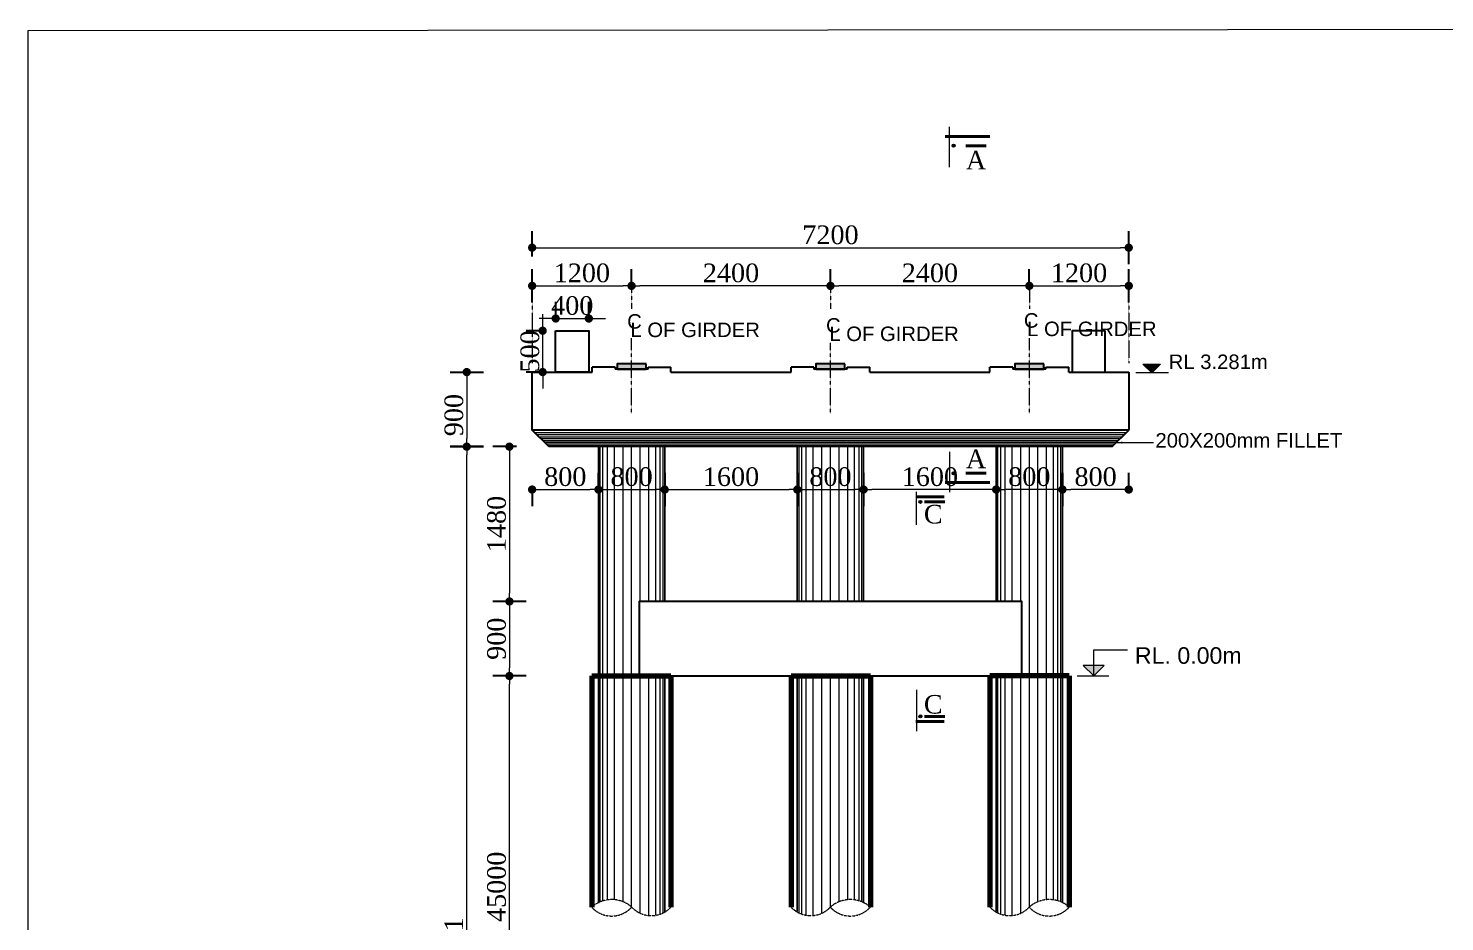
# Model space of a CAD drawing. Header units: millimetres. Extents: x -452357 to 35267, y 81803 to 461763.
# Drawn here: x -277316 to -260224, y 213031 to 223816 of the extents above; entities that cross this region are included whole.
import ezdxf

# ---------------------------------------------------------------- set-up
doc = ezdxf.new("R2010")
doc.units = ezdxf.units.MM
doc.header["$PDMODE"] = 2
doc.linetypes.add('CENTER', pattern=[2, 1.25, -0.25, 0.25, -0.25])
doc.linetypes.add('DASHED', pattern=[0.75, 0.5, -0.25])
doc.layers.get('Defpoints').update_dxf_attribs({"lineweight": 13})
for name, color, linetype, lineweight in [('Center Line', 34, 'Continuous', 15), ('Dimision', 96, 'Continuous', 18), ('hatch', 65, 'Continuous', 15), ('Hatching', 65, 'Continuous', 20), ('Pile', 11, 'Continuous', 15), ('Text', 7, 'Continuous', 15)]:
    doc.layers.add(name, color=color, linetype=linetype, lineweight=lineweight)
doc.layers.add('Pire Line', color=11, linetype='Continuous')
doc.styles.add('ROMANS', font='arial.ttf', dxfattribs={"height": 200})
doc.styles.get("Standard").update_dxf_attribs({"font": 'times.ttf'})
doc.dimstyles.new('ISO-25', dxfattribs={"dimtxt": 175, "dimasz": 100, "dimexe": 65, "dimexo": 115.625, "dimgap": 40, "dimtad": 1, "dimtoh": 1, "dimdec": 0, "dimtxsty": 'Standard', "dimblk": 'DOT', "dimcen": 300, "dimclrd": 256, "dimclre": 256, "dimclrt": 256, "dimadec": 0, "dimazin": 0, "dimtfac": 1, "dimtdec": 0, "dimtix": 1, "dimtmove": 0, "dimatfit": 3, "dimldrblk": 'DOT', "dimfxl": 75, "dimlwd": -1, "dimarcsym": 0})
doc.dimstyles.get("Standard").update_dxf_attribs({"dimtxt": 100, "dimasz": 100, "dimexe": 100, "dimexo": 100, "dimgap": 50, "dimtad": 1, "dimdec": 0, "dimlfac": -1, "dimzin": 0, "dimdsep": 46, "dimtxsty": 'Standard', "dimblk": 'DOT', "dimcen": 0, "dimclrd": 4, "dimclre": 4, "dimclrt": 4, "dimadec": 0, "dimazin": 0, "dimtfac": 1, "dimtdec": 0, "dimtix": 1, "dimtofl": 0, "dimtmove": 0, "dimatfit": 3, "dimfxl": 80, "dimtolj": 1, "dimtzin": 0, "dimlwd": 15, "dimarcsym": 2})

# ---------------------------------------------------------------- blocks, each defined once
blk = doc.blocks.new('_Dot')
at = {"color": 0, "linetype": 'ByBlock', "lineweight": -2}
blk.add_line((-0.5, 0), (-1, 0), dxfattribs=at)
at = {"color": 0, "linetype": 'ByBlock', "const_width": 0.5}
blk.add_lwpolyline([(-0.25, 0, 1), (0.25, 0, 1)], format="xyb", close=True, dxfattribs=at)
blk = doc.blocks.new('*D102')
at = {"layer": 'Defpoints', "color": 0, "ltscale": 3, "transparency": 16777216}
for p in [(-270036, 220707), (-270036, 220601), (-271236, 219908)]:
    blk.add_point(p, dxfattribs=at)
at = {"layer": 'Dimision', "lineweight": -2, "ltscale": 3, "transparency": 16777216}
for p, q in [((-271236, 220507), (-271236, 220907)), ((-270036, 220707), (-270036, 220907))]:
    blk.add_line(p, q, dxfattribs=at)
at = {"layer": 'Dimision', "ltscale": 3, "transparency": 16777216}
blk.add_line((-271136, 220707), (-270136, 220707), dxfattribs=at)
at = {"layer": 'Dimision', "ltscale": 3, "transparency": 16777216, "xscale": 100, "yscale": 100, "zscale": 100, "rotation": 180}
blk.add_blockref('_Dot', (-271236, 220707), dxfattribs=at)
at = {"layer": 'Dimision', "ltscale": 3, "transparency": 16777216, "xscale": 100, "yscale": 100, "zscale": 100}
blk.add_blockref('_Dot', (-270036, 220707), dxfattribs=at)
at = {"layer": 'Dimision', "ltscale": 3, "transparency": 16777216, "insert": (-270636, 220862), "char_height": 225, "attachment_point": 5}
blk.add_mtext('1200', dxfattribs=at)
blk = doc.blocks.new('*D103')
at = {"layer": 'Defpoints', "color": 0, "ltscale": 3, "transparency": 16777216}
for p in [(-270036, 220707), (-270036, 220601), (-267636, 220601)]:
    blk.add_point(p, dxfattribs=at)
at = {"layer": 'Dimision', "lineweight": -2, "ltscale": 3, "transparency": 16777216}
for p, q in [((-270036, 220707), (-270036, 220907)), ((-267636, 220707), (-267636, 220907))]:
    blk.add_line(p, q, dxfattribs=at)
at = {"layer": 'Dimision', "ltscale": 3, "transparency": 16777216}
blk.add_line((-267736, 220707), (-269936, 220707), dxfattribs=at)
at = {"layer": 'Dimision', "ltscale": 3, "transparency": 16777216, "xscale": 100, "yscale": 100, "zscale": 100, "rotation": 180}
blk.add_blockref('_Dot', (-270036, 220707), dxfattribs=at)
at = {"layer": 'Dimision', "ltscale": 3, "transparency": 16777216, "xscale": 100, "yscale": 100, "zscale": 100}
blk.add_blockref('_Dot', (-267636, 220707), dxfattribs=at)
at = {"layer": 'Dimision', "ltscale": 3, "transparency": 16777216, "insert": (-268836, 220862), "char_height": 225, "attachment_point": 5}
blk.add_mtext('2400', dxfattribs=at)
blk = doc.blocks.new('*D104')
at = {"layer": 'Defpoints', "color": 0, "ltscale": 3, "transparency": 16777216}
for p in [(-264036, 220707), (-265236, 220541), (-264036, 219908)]:
    blk.add_point(p, dxfattribs=at)
at = {"layer": 'Dimision', "lineweight": -2, "ltscale": 3, "transparency": 16777216}
for p, q in [((-265236, 220656), (-265236, 220907)), ((-264036, 220507), (-264036, 220907))]:
    blk.add_line(p, q, dxfattribs=at)
at = {"layer": 'Dimision', "ltscale": 3, "transparency": 16777216}
blk.add_line((-265136, 220707), (-264136, 220707), dxfattribs=at)
at = {"layer": 'Dimision', "ltscale": 3, "transparency": 16777216, "xscale": 100, "yscale": 100, "zscale": 100, "rotation": 180}
blk.add_blockref('_Dot', (-265236, 220707), dxfattribs=at)
at = {"layer": 'Dimision', "ltscale": 3, "transparency": 16777216, "xscale": 100, "yscale": 100, "zscale": 100}
blk.add_blockref('_Dot', (-264036, 220707), dxfattribs=at)
at = {"layer": 'Dimision', "ltscale": 3, "transparency": 16777216, "insert": (-264636, 220862), "char_height": 225, "attachment_point": 5}
blk.add_mtext('1200', dxfattribs=at)
blk = doc.blocks.new('*D105')
at = {"layer": 'Defpoints', "color": 0, "ltscale": 3, "transparency": 16777216}
for p in [(-267636, 220707), (-267636, 220601), (-265236, 220541)]:
    blk.add_point(p, dxfattribs=at)
at = {"layer": 'Dimision', "lineweight": -2, "ltscale": 3, "transparency": 16777216}
for p, q in [((-267636, 220707), (-267636, 220907)), ((-265236, 220656), (-265236, 220907))]:
    blk.add_line(p, q, dxfattribs=at)
at = {"layer": 'Dimision', "ltscale": 3, "transparency": 16777216}
blk.add_line((-265336, 220707), (-267536, 220707), dxfattribs=at)
at = {"layer": 'Dimision', "ltscale": 3, "transparency": 16777216, "xscale": 100, "yscale": 100, "zscale": 100, "rotation": 180}
blk.add_blockref('_Dot', (-267636, 220707), dxfattribs=at)
at = {"layer": 'Dimision', "ltscale": 3, "transparency": 16777216, "xscale": 100, "yscale": 100, "zscale": 100}
blk.add_blockref('_Dot', (-265236, 220707), dxfattribs=at)
at = {"layer": 'Dimision', "ltscale": 3, "transparency": 16777216, "insert": (-266436, 220862), "char_height": 225, "attachment_point": 5}
blk.add_mtext('2400', dxfattribs=at)
blk = doc.blocks.new('*D106')
at = {"layer": 'Defpoints', "color": 0, "ltscale": 3, "transparency": 16777216}
for p in [(-264036, 221168), (-271236, 220947), (-264036, 220831)]:
    blk.add_point(p, dxfattribs=at)
at = {"layer": 'Dimision', "lineweight": -2, "ltscale": 3, "transparency": 16777216}
for p, q in [((-271236, 221063), (-271236, 221368)), ((-264036, 220968), (-264036, 221368))]:
    blk.add_line(p, q, dxfattribs=at)
at = {"layer": 'Dimision', "ltscale": 3, "transparency": 16777216}
blk.add_line((-271136, 221168), (-264136, 221168), dxfattribs=at)
at = {"layer": 'Dimision', "ltscale": 3, "transparency": 16777216, "xscale": 100, "yscale": 100, "zscale": 100, "rotation": 180}
blk.add_blockref('_Dot', (-271236, 221168), dxfattribs=at)
at = {"layer": 'Dimision', "ltscale": 3, "transparency": 16777216, "xscale": 100, "yscale": 100, "zscale": 100}
blk.add_blockref('_Dot', (-264036, 221168), dxfattribs=at)
at = {"layer": 'Dimision', "ltscale": 3, "transparency": 16777216, "insert": (-267636, 221322), "char_height": 225, "attachment_point": 5}
blk.add_mtext('7200', dxfattribs=at)
blk = doc.blocks.new('*D107')
at = {"layer": 'Defpoints', "color": 0, "ltscale": 3, "transparency": 16777216}
for p in [(-273314, 219666), (-273511, 218766), (-272025, 218766)]:
    blk.add_point(p, dxfattribs=at)
at = {"layer": 'Dimision', "lineweight": -2, "ltscale": 3, "transparency": 16777216}
for p, q in [((-272225, 219666), (-271825, 219666)), ((-272225, 218766), (-271825, 218766))]:
    blk.add_line(p, q, dxfattribs=at)
at = {"layer": 'Dimision', "ltscale": 3, "transparency": 16777216}
blk.add_line((-272025, 219566), (-272025, 218866), dxfattribs=at)
at = {"layer": 'Dimision', "ltscale": 3, "transparency": 16777216, "xscale": 100, "yscale": 100, "zscale": 100}
for p, rotation in [((-272025, 219666), 90), ((-272025, 218766), 270)]:
    blk.add_blockref('_Dot', p, dxfattribs=dict(at, rotation=rotation))
at = {"layer": 'Dimision', "ltscale": 3, "transparency": 16777216, "insert": (-272180, 219147), "char_height": 225, "attachment_point": 5, "rotation": 90}
blk.add_mtext('900', dxfattribs=at)
blk = doc.blocks.new('*D108')
at = {"layer": 'Defpoints', "color": 0, "ltscale": 3, "transparency": 16777216}
for p in [(-269636, 218766), (-268036, 218766), (-268036, 218248)]:
    blk.add_point(p, dxfattribs=at)
at = {"layer": 'Dimision', "lineweight": -2, "ltscale": 3, "transparency": 16777216}
for p, q in [((-269636, 218448), (-269636, 218048)), ((-268036, 218448), (-268036, 218048))]:
    blk.add_line(p, q, dxfattribs=at)
at = {"layer": 'Dimision', "ltscale": 3, "transparency": 16777216}
blk.add_line((-269536, 218248), (-268136, 218248), dxfattribs=at)
at = {"layer": 'Dimision', "ltscale": 3, "transparency": 16777216, "xscale": 100, "yscale": 100, "zscale": 100, "rotation": 180}
blk.add_blockref('_Dot', (-269636, 218248), dxfattribs=at)
at = {"layer": 'Dimision', "ltscale": 3, "transparency": 16777216, "xscale": 100, "yscale": 100, "zscale": 100}
blk.add_blockref('_Dot', (-268036, 218248), dxfattribs=at)
at = {"layer": 'Dimision', "ltscale": 3, "transparency": 16777216, "insert": (-268836, 218402), "char_height": 225, "attachment_point": 5}
blk.add_mtext('1600', dxfattribs=at)
blk = doc.blocks.new('*D109')
at = {"layer": 'Defpoints', "color": 0, "ltscale": 3, "transparency": 16777216}
for p in [(-271236, 218248), (-270436, 218248), (-270436, 218248)]:
    blk.add_point(p, dxfattribs=at)
at = {"layer": 'Dimision', "lineweight": -2, "ltscale": 3, "transparency": 16777216}
for p, q in [((-270436, 218248), (-270436, 218448)), ((-271236, 218248), (-271236, 218048))]:
    blk.add_line(p, q, dxfattribs=at)
at = {"layer": 'Dimision', "ltscale": 3, "transparency": 16777216}
blk.add_line((-271136, 218248), (-270536, 218248), dxfattribs=at)
at = {"layer": 'Dimision', "ltscale": 3, "transparency": 16777216, "xscale": 100, "yscale": 100, "zscale": 100, "rotation": 180}
blk.add_blockref('_Dot', (-271236, 218248), dxfattribs=at)
at = {"layer": 'Dimision', "ltscale": 3, "transparency": 16777216, "xscale": 100, "yscale": 100, "zscale": 100}
blk.add_blockref('_Dot', (-270436, 218248), dxfattribs=at)
at = {"layer": 'Dimision', "ltscale": 3, "transparency": 16777216, "insert": (-270836, 218402), "char_height": 225, "attachment_point": 5}
blk.add_mtext('800', dxfattribs=at)
blk = doc.blocks.new('*D110')
at = {"layer": 'Defpoints', "color": 0, "ltscale": 3, "transparency": 16777216}
for p in [(-267236, 218766), (-265636, 218766), (-267236, 218248)]:
    blk.add_point(p, dxfattribs=at)
at = {"layer": 'Dimision', "lineweight": -2, "ltscale": 3, "transparency": 16777216}
for p, q in [((-267236, 218448), (-267236, 218048)), ((-265636, 218448), (-265636, 218048))]:
    blk.add_line(p, q, dxfattribs=at)
at = {"layer": 'Dimision', "ltscale": 3, "transparency": 16777216}
blk.add_line((-265736, 218248), (-267136, 218248), dxfattribs=at)
at = {"layer": 'Dimision', "ltscale": 3, "transparency": 16777216, "xscale": 100, "yscale": 100, "zscale": 100, "rotation": 180}
blk.add_blockref('_Dot', (-267236, 218248), dxfattribs=at)
at = {"layer": 'Dimision', "ltscale": 3, "transparency": 16777216, "xscale": 100, "yscale": 100, "zscale": 100}
blk.add_blockref('_Dot', (-265636, 218248), dxfattribs=at)
at = {"layer": 'Dimision', "ltscale": 3, "transparency": 16777216, "insert": (-266436, 218402), "char_height": 225, "attachment_point": 5}
blk.add_mtext('1600', dxfattribs=at)
blk = doc.blocks.new('*D111')
at = {"layer": 'Defpoints', "color": 0, "ltscale": 3, "transparency": 16777216}
for p in [(-264836, 218248), (-264836, 218248), (-264036, 218248)]:
    blk.add_point(p, dxfattribs=at)
at = {"layer": 'Dimision', "lineweight": -2, "ltscale": 3, "transparency": 16777216}
for p, q in [((-264836, 218248), (-264836, 218448)), ((-264036, 218248), (-264036, 218448))]:
    blk.add_line(p, q, dxfattribs=at)
at = {"layer": 'Dimision', "ltscale": 3, "transparency": 16777216}
blk.add_line((-264136, 218248), (-264736, 218248), dxfattribs=at)
at = {"layer": 'Dimision', "ltscale": 3, "transparency": 16777216, "xscale": 100, "yscale": 100, "zscale": 100, "rotation": 180}
blk.add_blockref('_Dot', (-264836, 218248), dxfattribs=at)
at = {"layer": 'Dimision', "ltscale": 3, "transparency": 16777216, "xscale": 100, "yscale": 100, "zscale": 100}
blk.add_blockref('_Dot', (-264036, 218248), dxfattribs=at)
at = {"layer": 'Dimision', "ltscale": 3, "transparency": 16777216, "insert": (-264436, 218402), "char_height": 225, "attachment_point": 5}
blk.add_mtext('800', dxfattribs=at)
blk = doc.blocks.new('*D112')
at = {"layer": 'Defpoints', "color": 0, "ltscale": 3, "transparency": 16777216}
for p in [(-271310, 218766), (-271510, 216897), (-269945, 216897)]:
    blk.add_point(p, dxfattribs=at)
at = {"layer": 'Dimision', "lineweight": -2, "ltscale": 3, "transparency": 16777216}
for p, q in [((-271426, 218766), (-271710, 218766)), ((-271310, 216897), (-271710, 216897))]:
    blk.add_line(p, q, dxfattribs=at)
at = {"layer": 'Dimision', "ltscale": 3, "transparency": 16777216}
blk.add_line((-271510, 218666), (-271510, 216997), dxfattribs=at)
at = {"layer": 'Dimision', "ltscale": 3, "transparency": 16777216, "xscale": 100, "yscale": 100, "zscale": 100}
for p, rotation in [((-271510, 218766), 90), ((-271510, 216897), 270)]:
    blk.add_blockref('_Dot', p, dxfattribs=dict(at, rotation=rotation))
at = {"layer": 'Dimision', "ltscale": 3, "transparency": 16777216, "insert": (-271665, 217832), "char_height": 225, "attachment_point": 5, "rotation": 90}
blk.add_mtext('1480', dxfattribs=at)
blk = doc.blocks.new('*D113')
at = {"layer": 'Defpoints', "color": 0, "ltscale": 3, "transparency": 16777216}
for p in [(-269636, 216897), (-271510, 215997), (-269566, 215997)]:
    blk.add_point(p, dxfattribs=at)
at = {"layer": 'Dimision', "lineweight": -2, "ltscale": 3, "transparency": 16777216}
for p, q in [((-271310, 216897), (-271710, 216897)), ((-271310, 215997), (-271710, 215997))]:
    blk.add_line(p, q, dxfattribs=at)
at = {"layer": 'Dimision', "ltscale": 3, "transparency": 16777216}
blk.add_line((-271510, 216797), (-271510, 216097), dxfattribs=at)
at = {"layer": 'Dimision', "ltscale": 3, "transparency": 16777216, "xscale": 100, "yscale": 100, "zscale": 100}
for p, rotation in [((-271510, 216897), 90), ((-271510, 215997), 270)]:
    blk.add_blockref('_Dot', p, dxfattribs=dict(at, rotation=rotation))
at = {"layer": 'Dimision', "ltscale": 3, "transparency": 16777216, "insert": (-271665, 216447), "char_height": 225, "attachment_point": 5, "rotation": 90}
blk.add_mtext('900', dxfattribs=at)
blk = doc.blocks.new('*D114')
at = {"layer": 'Defpoints', "color": 0, "ltscale": 3, "transparency": 16777216}
for p in [(-271510, 215997), (-271310, 215997), (-270436, 204147)]:
    blk.add_point(p, dxfattribs=at)
at = {"layer": 'Dimision', "lineweight": -2, "ltscale": 3, "transparency": 16777216}
for p, q in [((-271426, 215997), (-271710, 215997)), ((-271310, 204147), (-271710, 204147))]:
    blk.add_line(p, q, dxfattribs=at)
at = {"layer": 'Dimision', "ltscale": 3, "transparency": 16777216}
blk.add_line((-271510, 204247), (-271510, 215897), dxfattribs=at)
at = {"layer": 'Dimision', "ltscale": 3, "transparency": 16777216, "xscale": 100, "yscale": 100, "zscale": 100}
for p, rotation in [((-271510, 215997), 90), ((-271510, 204147), 270)]:
    blk.add_blockref('_Dot', p, dxfattribs=dict(at, rotation=rotation))
at = {"layer": 'Dimision', "ltscale": 3, "transparency": 16777216, "insert": (-271665, 213452), "char_height": 225, "attachment_point": 5, "rotation": 90}
blk.add_mtext('45000', dxfattribs=at)
blk = doc.blocks.new('*D115')
at = {"layer": 'Defpoints', "color": 0, "ltscale": 3, "transparency": 16777216}
for p in [(-272025, 218766), (-271331, 218766), (-270951, 204147)]:
    blk.add_point(p, dxfattribs=at)
at = {"layer": 'Dimision', "lineweight": -2, "ltscale": 3, "transparency": 16777216}
for p, q in [((-271825, 218766), (-272225, 218766)), ((-271825, 204147), (-272225, 204147))]:
    blk.add_line(p, q, dxfattribs=at)
at = {"layer": 'Dimision', "ltscale": 3, "transparency": 16777216}
blk.add_line((-272025, 204247), (-272025, 218666), dxfattribs=at)
at = {"layer": 'Dimision', "ltscale": 3, "transparency": 16777216, "xscale": 100, "yscale": 100, "zscale": 100}
for p, rotation in [((-272025, 218766), 90), ((-272025, 204147), 270)]:
    blk.add_blockref('_Dot', p, dxfattribs=dict(at, rotation=rotation))
at = {"layer": 'Dimision', "ltscale": 3, "transparency": 16777216, "insert": (-272180, 212659), "char_height": 225, "attachment_point": 5, "rotation": 90}
blk.add_mtext('47381', dxfattribs=at)
blk = doc.blocks.new('*D164')
at = {"layer": 'Defpoints', "color": 0, "ltscale": 3, "transparency": 16777216}
for p in [(-270436, 218766), (-269636, 218766), (-269636, 218248)]:
    blk.add_point(p, dxfattribs=at)
at = {"layer": 'Dimision', "lineweight": -2, "ltscale": 3, "transparency": 16777216}
for p, q in [((-270436, 218448), (-270436, 218048)), ((-269636, 218448), (-269636, 218048))]:
    blk.add_line(p, q, dxfattribs=at)
at = {"layer": 'Dimision', "ltscale": 3, "transparency": 16777216}
blk.add_line((-270336, 218248), (-269736, 218248), dxfattribs=at)
at = {"layer": 'Dimision', "ltscale": 3, "transparency": 16777216, "xscale": 100, "yscale": 100, "zscale": 100, "rotation": 180}
blk.add_blockref('_Dot', (-270436, 218248), dxfattribs=at)
at = {"layer": 'Dimision', "ltscale": 3, "transparency": 16777216, "xscale": 100, "yscale": 100, "zscale": 100}
blk.add_blockref('_Dot', (-269636, 218248), dxfattribs=at)
at = {"layer": 'Dimision', "ltscale": 3, "transparency": 16777216, "insert": (-270036, 218402), "char_height": 225, "attachment_point": 5}
blk.add_mtext('800', dxfattribs=at)
blk = doc.blocks.new('*D116')
at = {"layer": 'Defpoints', "color": 0, "ltscale": 3, "transparency": 16777216}
for p in [(-265636, 218766), (-264836, 218766), (-265636, 218248)]:
    blk.add_point(p, dxfattribs=at)
at = {"layer": 'Dimision', "lineweight": -2, "ltscale": 3, "transparency": 16777216}
for p, q in [((-265636, 218448), (-265636, 218048)), ((-264836, 218448), (-264836, 218048))]:
    blk.add_line(p, q, dxfattribs=at)
at = {"layer": 'Dimision', "ltscale": 3, "transparency": 16777216}
blk.add_line((-264936, 218248), (-265536, 218248), dxfattribs=at)
at = {"layer": 'Dimision', "ltscale": 3, "transparency": 16777216, "xscale": 100, "yscale": 100, "zscale": 100, "rotation": 180}
blk.add_blockref('_Dot', (-265636, 218248), dxfattribs=at)
at = {"layer": 'Dimision', "ltscale": 3, "transparency": 16777216, "xscale": 100, "yscale": 100, "zscale": 100}
blk.add_blockref('_Dot', (-264836, 218248), dxfattribs=at)
at = {"layer": 'Dimision', "ltscale": 3, "transparency": 16777216, "insert": (-265236, 218402), "char_height": 225, "attachment_point": 5}
blk.add_mtext('800', dxfattribs=at)
blk = doc.blocks.new('*D117')
at = {"layer": 'Defpoints', "color": 0, "ltscale": 3, "transparency": 16777216}
for p in [(-268036, 218766), (-267236, 218766), (-267236, 218248)]:
    blk.add_point(p, dxfattribs=at)
at = {"layer": 'Dimision', "lineweight": -2, "ltscale": 3, "transparency": 16777216}
for p, q in [((-268036, 218448), (-268036, 218048)), ((-267236, 218448), (-267236, 218048))]:
    blk.add_line(p, q, dxfattribs=at)
at = {"layer": 'Dimision', "ltscale": 3, "transparency": 16777216}
blk.add_line((-267936, 218248), (-267336, 218248), dxfattribs=at)
at = {"layer": 'Dimision', "ltscale": 3, "transparency": 16777216, "xscale": 100, "yscale": 100, "zscale": 100, "rotation": 180}
blk.add_blockref('_Dot', (-268036, 218248), dxfattribs=at)
at = {"layer": 'Dimision', "ltscale": 3, "transparency": 16777216, "xscale": 100, "yscale": 100, "zscale": 100}
blk.add_blockref('_Dot', (-267236, 218248), dxfattribs=at)
at = {"layer": 'Dimision', "ltscale": 3, "transparency": 16777216, "insert": (-267636, 218402), "char_height": 225, "attachment_point": 5}
blk.add_mtext('800', dxfattribs=at)
blk = doc.blocks.new('*D172')
at = {"layer": 'Defpoints', "color": 0, "ltscale": 3, "transparency": 16777216}
for p in [(-271109, 220165), (-270952, 220165), (-270952, 219666)]:
    blk.add_point(p, dxfattribs=at)
at = {"layer": 'Dimision', "ltscale": 3, "transparency": 16777216}
for p, q in [((-271109, 220265), (-271109, 220365)), ((-271109, 219666), (-271109, 220165)), ((-271109, 219566), (-271109, 219466))]:
    blk.add_line(p, q, dxfattribs=at)
at = {"layer": 'Dimision', "lineweight": -2, "ltscale": 3, "transparency": 16777216}
for p, q in [((-271068, 220165), (-271309, 220165)), ((-271068, 219666), (-271309, 219666))]:
    blk.add_line(p, q, dxfattribs=at)
at = {"layer": 'Dimision', "ltscale": 3, "transparency": 16777216, "xscale": 100, "yscale": 100, "zscale": 100}
for p, rotation in [((-271109, 220165), 270), ((-271109, 219666), 90)]:
    blk.add_blockref('_Dot', p, dxfattribs=dict(at, rotation=rotation))
at = {"layer": 'Dimision', "ltscale": 3, "transparency": 16777216, "insert": (-271263, 219916), "char_height": 225, "attachment_point": 5, "rotation": 90}
blk.add_mtext('500', dxfattribs=at)
blk = doc.blocks.new('*D173')
at = {"layer": 'Defpoints', "color": 0, "ltscale": 3, "transparency": 16777216}
for p in [(-270952, 220165), (-270552, 220313), (-270552, 220165)]:
    blk.add_point(p, dxfattribs=at)
at = {"layer": 'Dimision', "lineweight": -2, "ltscale": 3, "transparency": 16777216}
for p, q in [((-270952, 220281), (-270952, 220513)), ((-270552, 220281), (-270552, 220513))]:
    blk.add_line(p, q, dxfattribs=at)
at = {"layer": 'Dimision', "ltscale": 3, "transparency": 16777216}
for p, q in [((-271052, 220313), (-271152, 220313)), ((-270952, 220313), (-270552, 220313)), ((-270452, 220313), (-270352, 220313))]:
    blk.add_line(p, q, dxfattribs=at)
at = {"layer": 'Dimision', "ltscale": 3, "transparency": 16777216, "xscale": 100, "yscale": 100, "zscale": 100}
blk.add_blockref('_Dot', (-270952, 220313), dxfattribs=at)
at = {"layer": 'Dimision', "ltscale": 3, "transparency": 16777216, "xscale": 100, "yscale": 100, "zscale": 100, "rotation": 180}
blk.add_blockref('_Dot', (-270552, 220313), dxfattribs=at)
at = {"layer": 'Dimision', "ltscale": 3, "transparency": 16777216, "insert": (-270752, 220468), "char_height": 225, "attachment_point": 5}
blk.add_mtext('400', dxfattribs=at)

msp = doc.modelspace()

# ---------------------------------------------------------------- hatches: boundary and pattern name
at = {"layer": 'Dimision', "ltscale": 5}
msp.add_hatch(color=256, dxfattribs=at).paths.add_polyline_path([(-263864.9, 219762.1), (-263652.8, 219762.1), (-263758.9, 219656)])
at = {"layer": 'Dimision', "ltscale": 3}
msp.add_hatch(color=256, dxfattribs=at).paths.add_polyline_path([(-264585.6, 216123.5), (-264459.4, 215997.4), (-264333.2, 216123.5)])
at = {"layer": 'Pire Line', "ltscale": 3}
h = msp.add_hatch(color=256, dxfattribs=at)
h.paths.add_polyline_path([(-269860.9, 219765.8), (-270035.9, 219765.8), (-270035.9, 219700.8), (-269860.9, 219700.8)])
h.paths.add_polyline_path([(-270035.9, 219765.8), (-270210.9, 219765.8), (-270210.9, 219700.8), (-270035.9, 219700.8)])
h = msp.add_hatch(color=256, dxfattribs=at)
h.paths.add_polyline_path([(-267460.9, 219765.8), (-267635.9, 219765.8), (-267635.9, 219700.8), (-267460.9, 219700.8)])
h.paths.add_polyline_path([(-267635.9, 219765.8), (-267810.9, 219765.8), (-267810.9, 219700.8), (-267635.9, 219700.8)])
h = msp.add_hatch(color=256, dxfattribs=at)
h.paths.add_polyline_path([(-265060.9, 219765.8), (-265235.9, 219765.8), (-265235.9, 219700.8), (-265060.9, 219700.8)])
h.paths.add_polyline_path([(-265235.9, 219765.8), (-265410.9, 219765.8), (-265410.9, 219700.8), (-265235.9, 219700.8)])
at = {"layer": 'Text'}
for points in [[(-266131.6, 222399.2, 1), (-266167.5, 222399.2, 1)], [(-266131.6, 218444.1, -1), (-266167.5, 218444.1, -1)], [(-266532.2, 218098.2, 1), (-266568.1, 218098.2, 1)], [(-266532.2, 215509.9, -1), (-266568.1, 215509.9, -1)]]:
    msp.add_hatch(color=256, dxfattribs=at).paths.add_polyline_path(points)

# ---------------------------------------------------------------- linework, layer by layer
at = {"layer": 'Center Line', "linetype": 'CENTER'}
for p, q in [((-270035.9, 219164.6), (-270035.9, 220074.8)), ((-267635.9, 219164.6), (-267635.9, 220019.1)), ((-265235.9, 219164.6), (-265235.9, 220074.8))]:
    msp.add_line(p, q, dxfattribs=at)
at = {"layer": 'Dimision', "ltscale": 3}
for p, q in [((-266197.7, 222138.1), (-266197.7, 222628.1)), ((-266197.7, 218705.2), (-266197.7, 218215.2)), ((-264459.4, 215997.4), (-264459.4, 216310.9)), ((-264459.4, 216310.9), (-264052.7, 216310.9)), ((-264658.1, 215997.4), (-264274.6, 215997.4))]:
    msp.add_line(p, q, dxfattribs=at)
at = {"layer": 'Dimision', "linetype": 'CENTER'}
for p, q in [((-271235.9, 220907.3), (-271235.9, 219772.7)), ((-264035.9, 220907.3), (-264035.9, 219772.7)), ((-270035.9, 220816), (-270035.9, 220431.3)), ((-267635.9, 220816), (-267635.9, 220431.3)), ((-265235.9, 220707.3), (-265235.9, 220431.3)), ((-271235.9, 220191.9), (-271235.9, 220191.9)), ((-271162.8, 220191.9), (-271162.8, 220191.9))]:
    msp.add_line(p, q, dxfattribs=at)
at = {"layer": 'Dimision', "ltscale": 5}
msp.add_line((-263555.7, 219656), (-263952.5, 219656), dxfattribs=at)
msp.add_lwpolyline([(-263864.9, 219762.1), (-263652.8, 219762.1), (-263758.9, 219656)], close=True, dxfattribs=at)
at = {"layer": 'Dimision', "ltscale": 3}
msp.add_lwpolyline([(-264333.2, 216123.5), (-264585.6, 216123.5), (-264459.4, 215997.4)], close=True, dxfattribs=at)
at = {"layer": 'hatch', "ltscale": 3}
for p, q in [((-270435.9, 218766.2), (-269635.9, 218766.2)), ((-267235.9, 218766.2), (-268035.9, 218766.2)), ((-264835.9, 218766.2), (-265635.9, 218766.2)), ((-269932.4, 213133.5), (-269932.4, 215997.4)), ((-269828.2, 213105.7), (-269828.2, 215997.4)), ((-269744.6, 213108.6), (-269744.6, 215997.4)), ((-269690.2, 213122.5), (-269690.2, 215997.4)), ((-269656.7, 213136.5), (-269656.7, 215997.4)), ((-269635.9, 213147.5), (-269635.9, 215997.4)), ((-268035.9, 213147.5), (-268035.9, 215997.4)), ((-268015.1, 213136.5), (-268015.1, 215997.4)), ((-267981.5, 213122.5), (-267981.5, 215997.4)), ((-267927.2, 213108.6), (-267927.2, 215997.4)), ((-267843.5, 213105.7), (-267843.5, 215997.4)), ((-267739.4, 213133.5), (-267739.4, 215997.4)), ((-265635.9, 213147.5), (-265635.9, 215997.4)), ((-265615.1, 213136.5), (-265615.1, 215997.4)), ((-265581.5, 213122.5), (-265581.5, 215997.4)), ((-265527.2, 213108.6), (-265527.2, 215997.4)), ((-265443.5, 213105.7), (-265443.5, 215997.4)), ((-265339.4, 213133.5), (-265339.4, 215997.4))]:
    msp.add_line(p, q, dxfattribs=at)
at = {"layer": 'hatch', "lineweight": 80, "ltscale": 3}
for p, q in [((-270517.2, 215997.4), (-270517.2, 213206.9)), ((-270517.2, 215997.4), (-269560.9, 215997.4)), ((-269560.9, 215997.4), (-269560.9, 213206.9)), ((-268110.9, 215997.4), (-268110.9, 213206.9)), ((-268110.9, 215997.4), (-267154.5, 215997.4)), ((-267154.5, 215997.4), (-267154.5, 213206.9)), ((-265710.9, 215997.4), (-265710.9, 213206.9)), ((-264754.5, 215997.4), (-265710.9, 215997.4)), ((-264754.5, 215997.4), (-264754.5, 213206.9))]:
    msp.add_line(p, q, dxfattribs=at)
at = {"layer": 'hatch', "ltscale": 3}
msp.add_lwpolyline([(-277316.1, 223790.8), (-243546.4, 223816.1), (-243546.4, 187871.7), (-277316.1, 187871.7)], close=True, dxfattribs=at)
at = {"layer": 'Hatching', "ltscale": 3}
for p, q in [((-270435.9, 218766.2), (-270435.9, 213252.8)), ((-270435.9, 213261), (-270435.9, 218766.2)), ((-270415.1, 213270.3), (-270415.1, 218766.2)), ((-270381.5, 213282.2), (-270381.5, 218766.2)), ((-270327.2, 213294.2), (-270327.2, 218766.2)), ((-270243.5, 213296.4), (-270243.5, 218766.2)), ((-270139.4, 213271.4), (-270139.4, 218766.2)), ((-270035.9, 213205.4), (-270035.9, 218766.2)), ((-269932.4, 216897.4), (-269932.4, 218766.2)), ((-269828.2, 216897.4), (-269828.2, 218766.2)), ((-269744.6, 216897.4), (-269744.6, 218766.2)), ((-269690.2, 216897.4), (-269690.2, 218766.2)), ((-269656.7, 216897.4), (-269656.7, 218766.2)), ((-269635.9, 218766.2), (-269635.9, 216897.4)), ((-269635.9, 216897.4), (-269635.9, 218766.2)), ((-268035.9, 218766.2), (-268035.9, 216897.4)), ((-268035.9, 216897.4), (-268035.9, 218766.2)), ((-268015.1, 216897.4), (-268015.1, 218766.2)), ((-267981.5, 216897.4), (-267981.5, 218766.2)), ((-267927.2, 216897.4), (-267927.2, 218766.2)), ((-267843.5, 216897.4), (-267843.5, 218766.2)), ((-267739.4, 216897.4), (-267739.4, 218766.2)), ((-267635.9, 216897.4), (-267635.9, 218766.2)), ((-267532.4, 216897.4), (-267532.4, 218766.2)), ((-267428.2, 216897.4), (-267428.2, 218766.2)), ((-267344.6, 216897.4), (-267344.6, 218766.2)), ((-267290.2, 216897.4), (-267290.2, 218766.2)), ((-267256.7, 216897.4), (-267256.7, 218766.2)), ((-267235.9, 218766.2), (-267235.9, 216897.4)), ((-267235.9, 216897.4), (-267235.9, 218766.2)), ((-265635.9, 218766.2), (-265635.9, 216897.4)), ((-265635.9, 216897.4), (-265635.9, 218766.2)), ((-265615.1, 216897.4), (-265615.1, 218766.2)), ((-265581.5, 216897.4), (-265581.5, 218766.2)), ((-265527.2, 216897.4), (-265527.2, 218766.2)), ((-265443.5, 216897.4), (-265443.5, 218766.2)), ((-265339.4, 216897.4), (-265339.4, 218766.2)), ((-265235.9, 213205.4), (-265235.9, 218766.2)), ((-265132.4, 213271.4), (-265132.4, 218766.2)), ((-265028.2, 213296.4), (-265028.2, 218766.2)), ((-264944.6, 213294.2), (-264944.6, 218766.2)), ((-264890.2, 213282.2), (-264890.2, 218766.2)), ((-264856.7, 213270.3), (-264856.7, 218766.2)), ((-264835.9, 218766.2), (-264835.9, 213252.8)), ((-264835.9, 213261), (-264835.9, 218766.2)), ((-269635.9, 215997.4), (-269635.9, 213156.9)), ((-268035.9, 215997.4), (-268035.9, 213156.9)), ((-267635.9, 213205.4), (-267635.9, 215997.4)), ((-267532.4, 213271.4), (-267532.4, 215997.4)), ((-267428.2, 213296.4), (-267428.2, 215997.4)), ((-267344.6, 213294.2), (-267344.6, 215997.4)), ((-267290.2, 213282.2), (-267290.2, 215997.4)), ((-267256.7, 213270.3), (-267256.7, 215997.4)), ((-267235.9, 215997.4), (-267235.9, 213252.8)), ((-267235.9, 213261), (-267235.9, 215997.4)), ((-265635.9, 215997.4), (-265635.9, 213156.9))]:
    msp.add_line(p, q, dxfattribs=at)
at = {"layer": 'Hatching', "ltscale": 5}
for points in [[(-271206, 218936.4), (-264065.7, 218936.4)], [(-271180.1, 218910.5), (-264091.6, 218910.5)], [(-271154.2, 218884.6), (-264117.5, 218884.6)], [(-271131.8, 218862.2), (-264139.9, 218862.2)], [(-271109.4, 218839.8), (-264162.3, 218839.8)], [(-271088.7, 218819.1), (-264183, 218819.1)], [(-271068.4, 218798.7), (-264203.4, 218798.7)], [(-271049, 218779.4), (-264222.7, 218779.4)]]:
    msp.add_lwpolyline(points, dxfattribs=at)
at = {"layer": 'Pile', "linetype": 'DASHED', "ltscale": 5}
for points in [[(-269560.9, 213206.9, -0.4335865), (-270034.5, 213206.9, 0.3767414), (-270517.2, 213206.9, 0.4459787), (-270034.5, 213206.9)], [(-268110.9, 213206.9, 0.4335865), (-267637.3, 213206.9, -0.3767414), (-267154.5, 213206.9, -0.4459787), (-267637.3, 213206.9)], [(-265710.9, 213206.9, 0.4335865), (-265237.3, 213206.9, -0.3767414), (-264754.5, 213206.9, -0.4459787), (-265237.3, 213206.9)]]:
    msp.add_lwpolyline(points, format="xyb", dxfattribs=at)
at = {"layer": 'Pire Line', "ltscale": 5}
for p, q in [((-271235.9, 218966.2), (-271235.9, 219665.8)), ((-271235.9, 219665.8), (-270510.9, 219665.8)), ((-270235.9, 219725.8), (-270510.9, 219725.8)), ((-269835.9, 219725.8), (-269560.9, 219725.8)), ((-269560.9, 219665.8), (-268110.9, 219665.8)), ((-267835.9, 219725.8), (-268110.9, 219725.8)), ((-267435.9, 219725.8), (-267160.9, 219725.8)), ((-265435.9, 219725.8), (-265710.9, 219725.8)), ((-265035.9, 219725.8), (-264760.9, 219725.8)), ((-264760.9, 219665.8), (-264035.9, 219665.8)), ((-264035.9, 219665.8), (-264035.9, 218966.2)), ((-271035.9, 218766.2), (-271235.9, 218966.2)), ((-264035.9, 218966.2), (-271235.9, 218966.2)), ((-264235.9, 218766.2), (-264035.9, 218966.2)), ((-264235.9, 218766.2), (-271035.9, 218766.2))]:
    msp.add_line(p, q, dxfattribs=at)
at = {"layer": 'Pire Line', "ltscale": 3}
for p, q in [((-270510.9, 219665.8), (-270510.9, 219725.8)), ((-269560.9, 219665.8), (-269560.9, 219725.8)), ((-268110.9, 219665.8), (-268110.9, 219725.8)), ((-267160.9, 219665.8), (-267160.9, 219725.8)), ((-267160.9, 219665.8), (-265710.9, 219665.8)), ((-265710.9, 219665.8), (-265710.9, 219725.8)), ((-264760.9, 219665.8), (-264760.9, 219725.8))]:
    msp.add_line(p, q, dxfattribs=at)
at = {"layer": 'Pire Line', "ltscale": 5}
for points in [[(-270952.5, 220165.4), (-270552.4, 220165.4), (-270552.4, 219665.8), (-270952.5, 219665.8)], [(-264319.2, 220165.4), (-264719.4, 220165.4), (-264719.4, 219665.8), (-264319.2, 219665.8)], [(-269860.9, 219765.8), (-270210.9, 219765.8), (-270210.9, 219700.8), (-269860.9, 219700.8)], [(-267460.9, 219765.8), (-267810.9, 219765.8), (-267810.9, 219700.8), (-267460.9, 219700.8)], [(-265060.9, 219765.8), (-265410.9, 219765.8), (-265410.9, 219700.8), (-265060.9, 219700.8)]]:
    msp.add_lwpolyline(points, close=True, dxfattribs=at)
for points in [[(-270235.9, 219725.8), (-270235.9, 219700.8)], [(-269835.9, 219700.8), (-269835.9, 219725.8)], [(-267835.9, 219725.8), (-267835.9, 219700.8)], [(-267435.9, 219700.8), (-267435.9, 219725.8)], [(-265435.9, 219725.8), (-265435.9, 219700.8)], [(-265035.9, 219700.8), (-265035.9, 219725.8)], [(-267154.5, 215997.4), (-265326.3, 215997.4), (-265326.3, 216897.4), (-269945.5, 216897.4), (-269945.5, 215997.4), (-268110.9, 215997.4)]]:
    msp.add_lwpolyline(points, dxfattribs=at)
at = {"layer": 'Pire Line', "ltscale": 10}
for points in [[(-269835.9, 219700.8), (-270235.9, 219700.8)], [(-267435.9, 219700.8), (-267835.9, 219700.8)], [(-265035.9, 219700.8), (-265435.9, 219700.8)]]:
    msp.add_lwpolyline(points, dxfattribs=at)
at = {"layer": 'Text'}
for p, q in [((-266598.3, 217821.9), (-266598.3, 218222.3)), ((-266598.3, 215829.7), (-266598.3, 215330.2))]:
    msp.add_line(p, q, dxfattribs=at)
at = {"layer": 'Text', "const_width": 35.9}
for points in [[(-266252.6, 222509.4), (-265710.2, 222509.4)], [(-266004.1, 222399.2), (-265754.5, 222399.2)], [(-266004.1, 218444.1), (-265754.5, 218444.1)], [(-266252.6, 218333.9), (-265710.2, 218333.9)], [(-266609.6, 218159.3), (-266260.2, 218159.3)], [(-266504.7, 218098.2), (-266255.1, 218098.2)], [(-266609.6, 215448.9), (-266260.2, 215448.9)], [(-266504.7, 215509.9), (-266255.1, 215509.9)]]:
    msp.add_lwpolyline(points, dxfattribs=at)
at = {"layer": 'Text'}
for centre in [(-266149.5, 222399.2), (-266149.5, 218444.1), (-266550.1, 218098.2), (-266550.1, 215509.9)]:
    msp.add_circle(centre, 17.9, dxfattribs=at)

# ---------------------------------------------------------------- texts
for s, p in [('A', (-266001.4, 222113.1)), ('A', (-266001.4, 218506)), ('C', (-266508.4, 217838.8)), ('C', (-266508.4, 215543.2))]:
    msp.add_text(s, height=224.2, dxfattribs=at).set_placement(p)
at = {"layer": 'Text', "style": 'ROMANS'}
for s, height, p in [('RL 3.281m ', 175, (-263554.1, 219703)), ('200X200mm FILLET', 175, (-263714.1, 218754.7)), (' RL. 0.00m ', 200, (-264039.7, 216144.4))]:
    msp.add_text(s, height=height, dxfattribs=at).set_placement(p)
at = {"layer": 'Text', "char_height": 175, "width": 8235.459, "attachment_point": 1, "style": 'ROMANS'}
for s, insert in [('C', (-270089.1, 220365.3)), ('C', (-265301.7, 220377.2)), ('L OF GIRDER', (-270049.7, 220263.3)), ('C', (-267689.1, 220317.3)), ('L OF GIRDER', (-267649.7, 220215.4)), ('L OF GIRDER', (-265262.2, 220275.2))]:
    msp.add_mtext(s, dxfattribs=dict(at, insert=insert))

# ---------------------------------------------------------------- dimensions: what is measured, and where the dimension line sits
at = {"layer": 'Dimision', "ltscale": 3}
for base, p1, p2, picture, middle in [((-264035.9, 221167.6), (-271235.9, 220947.2), (-264035.9, 220830.5), '*D106', (-267635.9, 221322.3)), ((-270035.9, 220707.3), (-271235.9, 219908.3), (-270035.9, 220600.6), '*D102', (-270635.9, 220861.8)), ((-264035.9, 220707.3), (-265235.9, 220540.6), (-264035.9, 219908.3), '*D104', (-264635.9, 220861.8)), ((-270552.4, 220313.4), (-270952.5, 220165.4), (-270552.4, 220165.4), '*D173', (-270752.4, 220467.8)), ((-269635.9, 218248), (-270435.9, 218766.2), (-269635.9, 218766.2), '*D164', (-270035.9, 218402.5)), ((-268035.9, 218248), (-269635.9, 218766.2), (-268035.9, 218766.2), '*D108', (-268835.9, 218402.5)), ((-267235.9, 218248), (-268035.9, 218766.2), (-267235.9, 218766.2), '*D117', (-267635.9, 218402.5))]:
    dim = msp.add_linear_dim(base=base, p1=p1, p2=p2, dimstyle='ISO-25', override={"dimtxt": 225, "dimexe": 200, "dimfxl": 200, "dimfxlon": 1}, dxfattribs=at)
    dim.commit()
    dim.dimension.update_dxf_attribs({"geometry": picture, "text_midpoint": middle})
for base, p1, p2, angle, picture, middle in [((-270035.9, 220707.3), (-267635.9, 220600.6), (-270035.9, 220600.6), 180, '*D103', (-268835.9, 220861.8)), ((-267635.9, 220707.3), (-265235.9, 220540.6), (-267635.9, 220600.6), 180, '*D105', (-266435.9, 220861.8)), ((-271109, 220165.4), (-270952.5, 219665.8), (-270952.5, 220165.4), 90, '*D172', (-271263.5, 219915.6)), ((-267235.9, 218248), (-265635.9, 218766.2), (-267235.9, 218766.2), 180, '*D110', (-266435.9, 218402.5)), ((-265635.9, 218248), (-264835.9, 218766.2), (-265635.9, 218766.2), 180, '*D116', (-265235.9, 218402.5))]:
    dim = msp.add_linear_dim(base=base, p1=p1, p2=p2, angle=angle, dimstyle='ISO-25', override={"dimtxt": 225, "dimexe": 200, "dimfxl": 200, "dimfxlon": 1}, dxfattribs=at)
    dim.commit()
    dim.dimension.update_dxf_attribs({"geometry": picture, "text_midpoint": middle})
for base, p1, p2, text, picture, middle in [((-272025.2, 218766.2), (-273313.9, 219665.8), (-273511.1, 218766.2), '900', '*D107', (-272025.2, 219146.7)), ((-272025.2, 218766.2), (-270950.9, 204146.7), (-271331, 218766.2), '47381', '*D115', (-272025.2, 212659.4)), ((-271510.1, 215997.4), (-269635.9, 216897.4), (-269566.5, 215997.4), '900', '*D113', (-271510.1, 216447.4)), ((-271510.1, 215997.4), (-270435.9, 204146.7), (-271310.1, 215997.4), '45000', '*D114', (-271510.1, 213452.1))]:
    dim = msp.add_linear_dim(base=base, p1=p1, p2=p2, angle=90, text=text, dimstyle='ISO-25', override={"dimtxt": 225, "dimexe": 200, "dimfxl": 200, "dimfxlon": 1}, dxfattribs=at)
    dim.commit()
    dim.dimension.update_dxf_attribs({"geometry": picture, "text_midpoint": middle, "dimtype": 160})
dim = msp.add_linear_dim(base=(-271510.1, 216897.4), p1=(-271310.1, 218766.2), p2=(-269945.5, 216897.4), angle=90, text='1480', dimstyle='ISO-25', override={"dimtxt": 225, "dimexe": 200, "dimfxl": 200, "dimfxlon": 1}, dxfattribs=at)
dim.commit()
dim.dimension.update_dxf_attribs({"geometry": '*D112', "text_midpoint": (-271664.6, 217831.8)})
for p1, p2, picture, middle in [((-271235.9, 218248), (-270435.9, 218248), '*D109', (-270835.9, 218402.5)), ((-264035.9, 218248), (-264835.9, 218248), '*D111', (-264435.9, 218402.5))]:
    dim = msp.add_aligned_dim(p1=p1, p2=p2, distance=0, dimstyle='ISO-25', override={"dimtxt": 225, "dimexe": 200, "dimfxl": 200, "dimfxlon": 1}, dxfattribs=at)
    dim.commit()
    dim.dimension.update_dxf_attribs({"geometry": picture, "text_midpoint": middle})

# ---------------------------------------------------------------- leaders
at = {"layer": 'Dimision', "ltscale": 10}
msp.add_leader([(-264187.4, 218814.7), (-263738.2, 218814.8)], dimstyle='Standard', override={"dimasz": 75}, dxfattribs=at)

doc.saveas('drawing.dxf')
